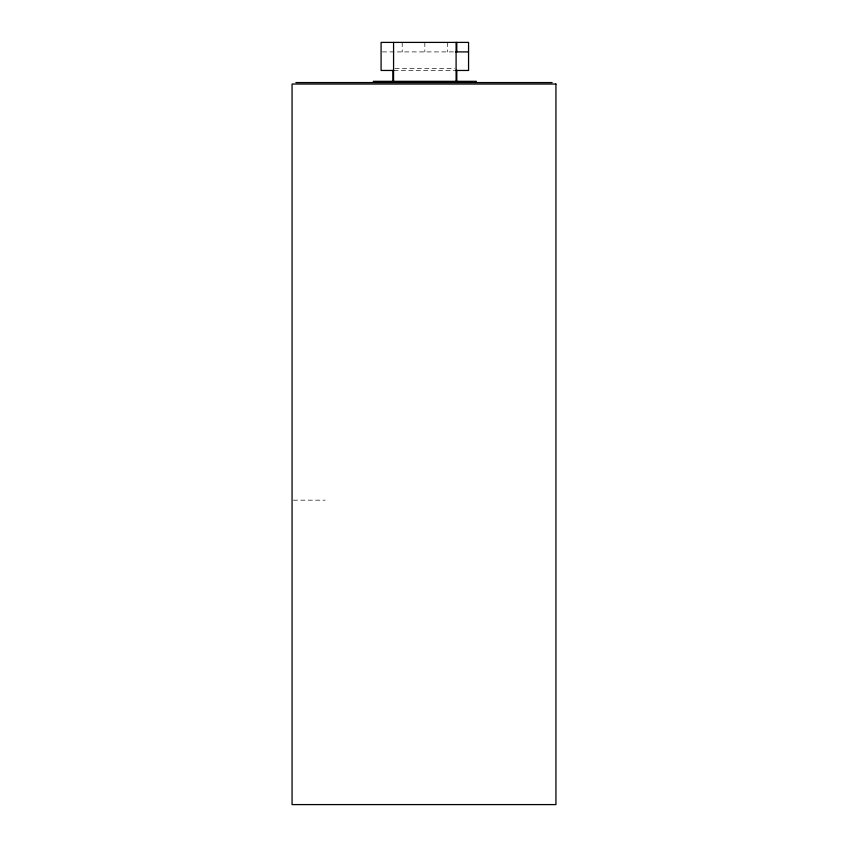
<?xml version="1.0" encoding="UTF-8"?>
<svg xmlns="http://www.w3.org/2000/svg" width="848" height="848" viewBox="0 0 848 848"><rect width="100%" height="100%" fill="white"/><g stroke="black" fill="none" stroke-linecap="round" stroke-linejoin="round"><path stroke-width="0.64" stroke-dasharray="4.24 3.18" d="M382.406 51.908L455.705 51.908M395.02 68.656L454.634 68.656M393.907 70.458L454.634 70.458M293.334 500.172L325.197 500.172M447.426 42.4L447.426 51.908M424.827 42.4L424.827 51.908M402.228 42.4L402.228 51.908"/><path stroke-width="1.27" d="M455.705 51.908L468.562 51.908M393.96 70.458L381.091 70.458L381.091 42.4L468.562 42.4L468.562 70.458L455.705 70.458M373.237 81.323L476.428 81.323M295.867 82.574L552.133 82.574M456.796 42.4L456.796 51.908M456.796 70.458L456.796 81.323M456.097 42.4L456.097 81.323M393.567 42.4L393.567 81.323M392.868 70.458L392.868 81.323M555.938 84.037L292.062 84.037L292.062 804.593L555.938 804.593L555.938 84.037"/></g></svg>
